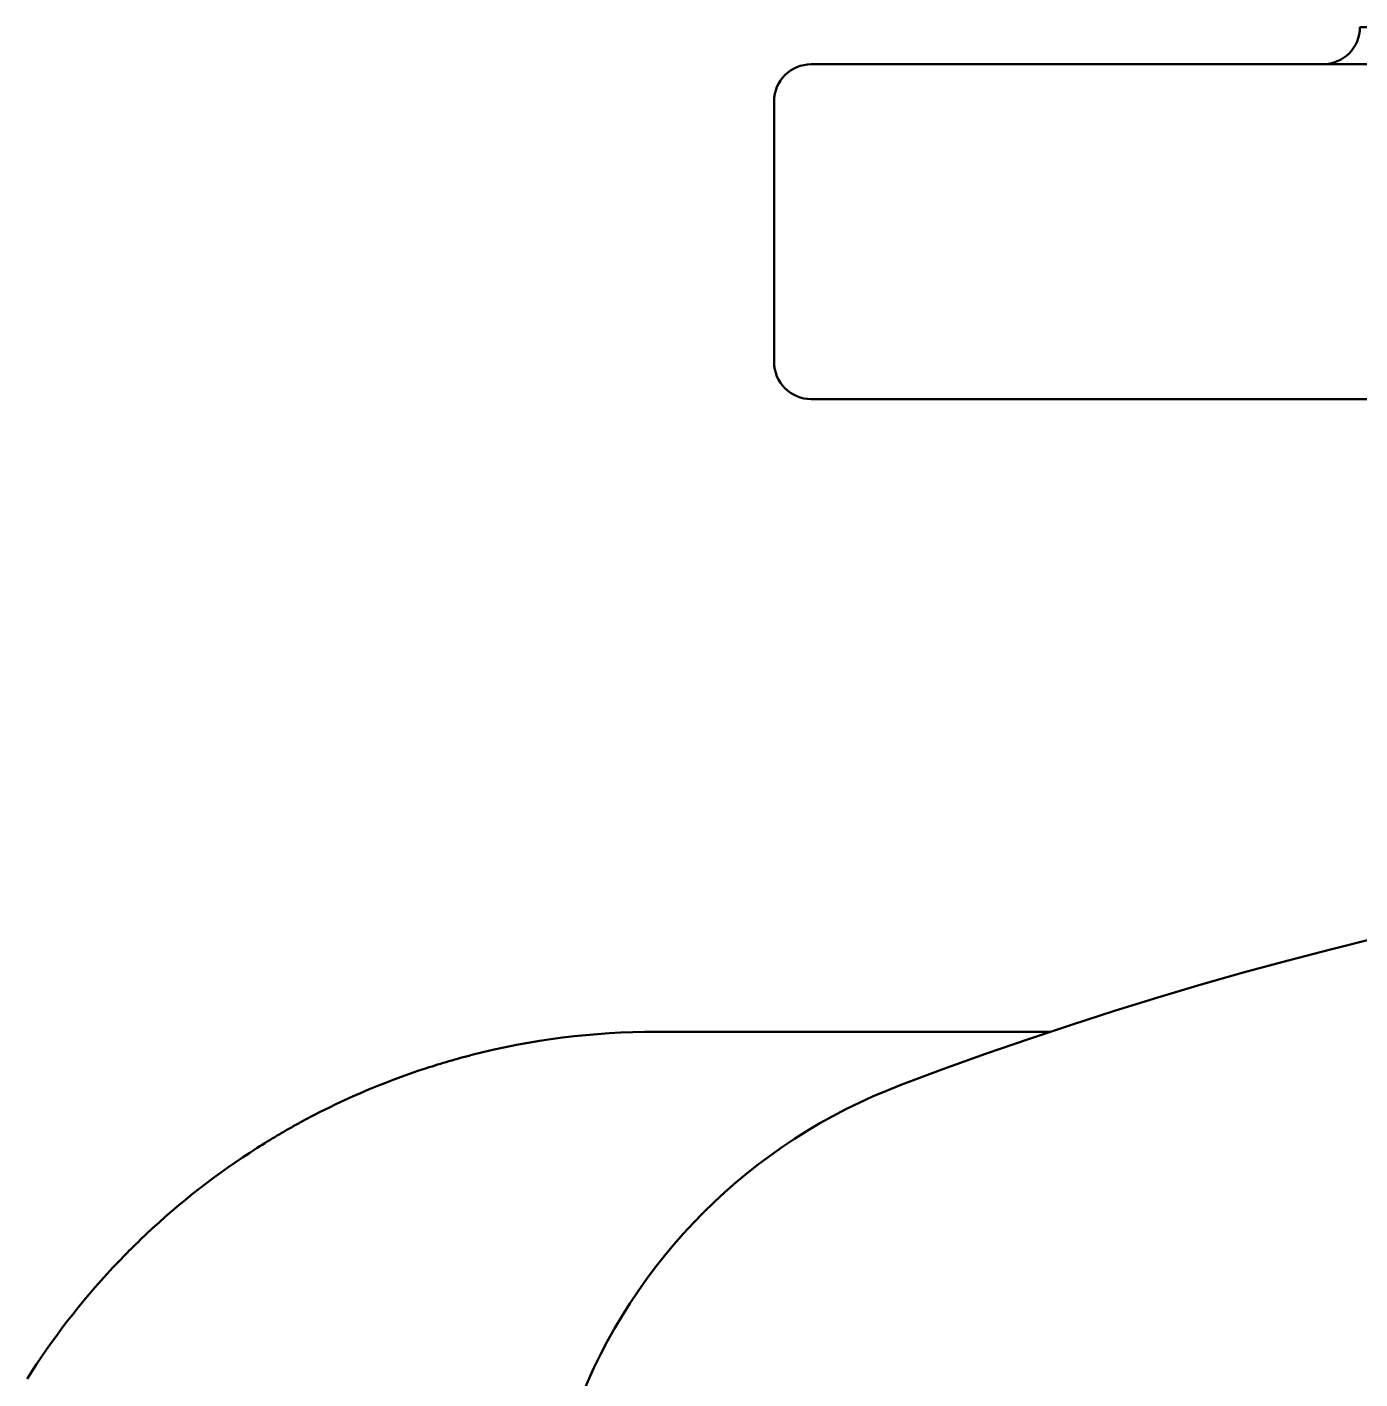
# Model space of a CAD drawing. Header units: millimetres. Extents: x 2725 to 10524, y 7125 to 11639.
# Drawn here: x 4994.62 to 5001.78, y 11002.42 to 11009.69 of the extents above; entities that cross this region are included whole.
import ezdxf

# ---------------------------------------------------------------- set-up
doc = ezdxf.new("R2010")
doc.units = ezdxf.units.MM
doc.header["$LTSCALE"] = 4
doc.layers.add('Visible (ISO)', color=7, linetype='Continuous', lineweight=50)

msp = doc.modelspace()

# ---------------------------------------------------------------- linework, layer by layer
at = {"layer": 'Visible (ISO)'}
for p, q in [((5001.7819, 11009.6859), (5011.9819, 11009.6859)), ((5014.9319, 11009.4859), (4998.8319, 11009.4859)), ((4998.6319, 11007.8859), (4998.6319, 11009.2859)), ((4998.8319, 11007.6859), (5014.9319, 11007.6859)), ((4997.9999, 11004.2859), (5000.1173, 11004.2859))]:
    msp.add_line(p, q, dxfattribs=at)
for centre, radius, start, end in [((5001.5819, 11009.6859), 0.2, 270, 0), ((4998.8319, 11009.2859), 0.2, 90, 180), ((4998.8319, 11007.8859), 0.2, 180, 270), ((5006.8819, 10984.0359), 21.35, 69.22944, 110.77056), ((5000.3745, 11001.1933), 3, 110.77056, 159.22944)]:
    msp.add_arc(centre, radius, start, end, dxfattribs=at)
msp.add_open_spline([(4994.6162, 11002.4193), (4994.7506, 11002.6325), (4994.9055, 11002.8333), (4995.0782, 11003.018), (4995.107, 11003.0488), (4995.1363, 11003.0791), (4995.1661, 11003.109), (4995.181, 11003.124), (4995.196, 11003.1388), (4995.2111, 11003.1535), (4995.2262, 11003.1682), (4995.2416, 11003.1829), (4995.2568, 11003.1972), (4995.4395, 11003.3693), (4995.6394, 11003.5252), (4995.8535, 11003.6613), (4995.8892, 11003.684), (4995.9253, 11003.7062), (4995.9617, 11003.7278), (4995.98, 11003.7385), (4995.9983, 11003.7492), (4996.0167, 11003.7597), (4996.0259, 11003.765), (4996.0351, 11003.7702), (4996.0444, 11003.7754), (4996.049, 11003.778), (4996.0537, 11003.7806), (4996.0583, 11003.7831), (4996.0629, 11003.7857), (4996.0677, 11003.7883), (4996.0722, 11003.7908), (4996.2902, 11003.9107), (4996.5217, 11004.0115), (4996.7631, 11004.0899), (4996.8033, 11004.103), (4996.8438, 11004.1155), (4996.8846, 11004.1273), (4996.905, 11004.1332), (4996.9254, 11004.139), (4996.9459, 11004.1446), (4996.9562, 11004.1474), (4996.9664, 11004.1502), (4996.9767, 11004.1529), (4996.9819, 11004.1542), (4996.987, 11004.1556), (4996.9922, 11004.1569), (4996.9973, 11004.1583), (4997.0027, 11004.1597), (4997.0076, 11004.1609), (4997.3245, 11004.2421), (4997.6585, 11004.2859), (4997.9999, 11004.2859)], degree=3, knots=[0, 0, 0, 0, 0.1875, 0.1875, 0.1875, 0.21875, 0.21875, 0.21875, 0.234375, 0.234375, 0.234375, 0.25, 0.25, 0.25, 0.4375, 0.4375, 0.4375, 0.46875, 0.46875, 0.46875, 0.484375, 0.484375, 0.484375, 0.492187, 0.492187, 0.492187, 0.496094, 0.496094, 0.496094, 0.5, 0.5, 0.5, 0.6875, 0.6875, 0.6875, 0.71875, 0.71875, 0.71875, 0.734375, 0.734375, 0.734375, 0.742187, 0.742187, 0.742187, 0.746094, 0.746094, 0.746094, 0.75, 0.75, 0.75, 1, 1, 1, 1], dxfattribs=at)

doc.saveas('drawing.dxf')
